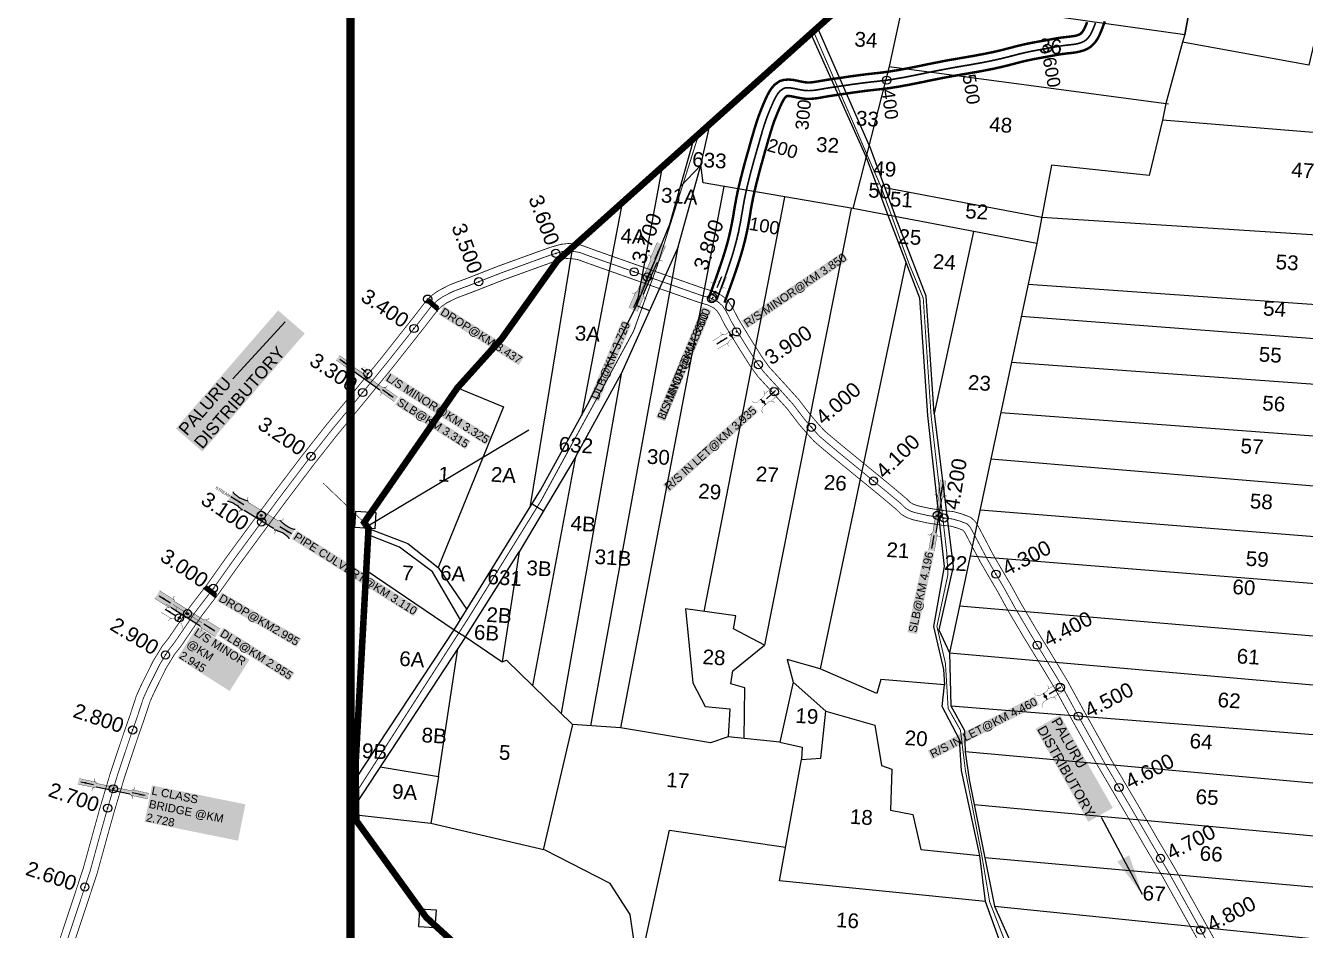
# Model space of a CAD drawing. Header units: inches. Extents: x 201618 to 222325, y 1599056 to 1612709.
# Drawn here: x 201712 to 203274, y 1603898 to 1605003 of the extents above; entities that cross this region are included whole.
import ezdxf
from ezdxf.enums import TextEntityAlignment as Align

# ---------------------------------------------------------------- set-up
doc = ezdxf.new("R2010")
doc.units = ezdxf.units.IN
doc.header["$LTSCALE"] = 15
doc.header["$MEASUREMENT"] = 0
doc.header["$PDMODE"] = 32
doc.header["$PDSIZE"] = 10
doc.linetypes.add('ACAD_ISO02W100', pattern=[15, 12, -3])
doc.linetypes.add('HIDDEN2', pattern=[0.1875, 0.125, -0.0625])
for name, color, linetype in [('CANAL1', 7, 'Continuous'), ('CHANAGE', 1, 'Continuous'), ('CSMark', 72, 'Continuous'), ('PLOTS', 7, 'Continuous'), ('PLOTS NO', 7, 'Continuous'), ('RE REMARKS', 7, 'Continuous'), ('ROADS', 1, 'Continuous'), ('STREAMS', 4, 'Continuous'), ('STRUCTURE', 5, 'Continuous'), ('text2', 7, 'Continuous'), ('VILLAGE BOUNDARY STONES', 1, 'Continuous'), ('VILLAGE BOUNDAY', 5, 'Continuous'), ('VILLAGE BOUNDRY', 5, 'Continuous')]:
    doc.layers.add(name, color=color, linetype=linetype)
doc.styles.get("Standard").update_dxf_attribs({"font": 'arial.ttf'})
doc.dimstyles.get("Standard").update_dxf_attribs({"dimtxt": 0.18, "dimasz": 0.18, "dimexe": 0.18, "dimexo": 0.0625, "dimgap": 0.09, "dimtad": 0, "dimtih": 1, "dimtoh": 1, "dimdec": 4, "dimzin": 0, "dimdsep": 46, "dimtxsty": 'Standard', "dimcen": 0.09, "dimadec": 0, "dimazin": 0, "dimtfac": 1, "dimtdec": 4, "dimtofl": 0, "dimtmove": 0, "dimatfit": 3, "dimfxl": 1, "dimtolj": 1, "dimtzin": 0, "dimarcsym": 0})

# ---------------------------------------------------------------- blocks, each defined once
blk = doc.blocks.new('DROP')
h = blk.add_hatch()
h.set_pattern_fill('ANSI31', color=1, scale=10, angle=45)
h.set_pattern_definition([(90, (-324.4107, -25.7687), (-1.25, 0), [])])
h.paths.add_polyline_path([(-9.9, -4.3), (-13.8, 4.1), (13.8, 4.1), (10.2, -4.3)])
at = {"layer": 'STRUCTURE', "color": 5, "const_width": 0.49}
blk.add_lwpolyline([(-9.9, -4.3), (-13.8, 4.1), (13.8, 4.1), (10.2, -4.3), (-9.9, -4.3)], dxfattribs=at)
at = {"layer": 'STRUCTURE', "color": 5}
blk.add_circle((0, 0), 1.33, dxfattribs=at)
blk = doc.blocks.new('SLB')
at = {"layer": 'STRUCTURE'}
h = blk.add_hatch(dxfattribs=at)
h.set_pattern_fill('DOTS', color=6, scale=20, angle=320.3722, style=0)
h.set_pattern_definition([(320.372247934, (-159.4327, -72.9564), (1.2786241598, 0.5641323054), [0, -1.25])])
h.paths.add_polyline_path([(769699.5, 1706871.1), (769699.5, 1706861.1), (769729.1, 1706861.1), (769732.1, 1706863.1), (769792.1, 1706863.1), (769795.1, 1706861.1), (769824.7, 1706861.1), (769824.7, 1706871.1), (769795.1, 1706871.1), (769792.1, 1706869.1), (769732.1, 1706869.1), (769729.1, 1706871.1)])
at = {"layer": 'STRUCTURE', "color": 6, "linetype": 'ACAD_ISO02W100', "ltscale": 0.5, "const_width": 0.5}
for points in [[(769699.5, 1706871.1), (769729.1, 1706871.1)], [(769795.1, 1706871.1), (769824.7, 1706871.1)], [(769699.5, 1706861.1), (769729.1, 1706861.1)], [(769795.1, 1706861.1), (769824.7, 1706861.1)]]:
    blk.add_lwpolyline(points, dxfattribs=at)
at = {"layer": 'STRUCTURE', "color": 6, "const_width": 0.628}
for points in [[(769726.1, 1706877.1), (769726.1, 1706873.1), (769732.1, 1706869.1), (769792.1, 1706869.1), (769798.1, 1706873.1), (769798.1, 1706877.1)], [(769726.1, 1706855.1), (769726.1, 1706859.1), (769732.1, 1706863.1), (769792.1, 1706863.1), (769798.1, 1706859.1), (769798.1, 1706855.1)]]:
    blk.add_lwpolyline(points, dxfattribs=at)
at = {"layer": 'STRUCTURE', "color": 6}
blk.add_lwpolyline([(769732.1, 1706863.1), (769792.1, 1706863.1)], dxfattribs=at)
blk.add_lwpolyline([(769732.1, 1706863.1), (769792.1, 1706863.1)], dxfattribs=at)
at = {"layer": 'STRUCTURE', "color": 0}
blk.add_circle((769762.1, 1706866.1), 1.24, dxfattribs=at)
for points in [[(769703.8, 1706866), (769726.7, 1706866)], [(769818.6, 1706865.8), (769795.7, 1706865.8)]]:
    blk.add_leader(points, dimstyle='Standard', override={"dimasz": 10, "dimgap": 0.09, "dimtad": 0}, dxfattribs=at)
blk = doc.blocks.new('OT')
at = {"layer": 'STRUCTURE', "color": 190}
for points, const_width in [([(769775.2, 1706601.8), (769775.2, 1706597.8), (769769.2, 1706593.8), (769761.8, 1706593.8), (769754.4, 1706593.8), (769748.4, 1706597.8), (769748.4, 1706601.8)], 0.5), ([(769751.4, 1706595.8), (769729.4, 1706595.8)], 0.5), ([(769751.4, 1706579), (769729.4, 1706579)], 0.5), ([(769748.4, 1706573), (769748.4, 1706577), (769754.4, 1706581), (769761.8, 1706581), (769761.8, 1706581), (769761.8, 1706581), (769769.2, 1706581), (769775.2, 1706577), (769775.2, 1706573)], 0.5), ([(769761.8, 1706593.8), (769761.8, 1706581)], 2.5)]:
    blk.add_lwpolyline(points, dxfattribs=dict(at, const_width=const_width))
at = {"layer": 'STRUCTURE', "color": 0}
blk.add_circle((769761.8, 1706587.4), 1.87, dxfattribs=at)
blk.add_leader([(769732.6, 1706587.4), (769753.8, 1706587.4)], dimstyle='Standard', override={"dimasz": 10, "dimgap": 0.09, "dimtad": 0}, dxfattribs=at)
blk = doc.blocks.new('DLB')
at = {"layer": 'STRUCTURE'}
h = blk.add_hatch(dxfattribs=at)
h.set_pattern_fill('DOTS', color=6, scale=20, angle=320.37224793, style=0)
h.paths.add_polyline_path([(769699.5, 1706950), (769699.5, 1706934), (769729.1, 1706934), (769732.1, 1706936), (769792.1, 1706936), (769795.1, 1706934), (769824.7, 1706934), (769824.7, 1706950), (769795.1, 1706950), (769792.1, 1706948), (769732.1, 1706948), (769729.1, 1706950)])
at = {"layer": 'STRUCTURE', "color": 6, "const_width": 0.628}
for points in [[(769726.1, 1706956), (769726.1, 1706952), (769732.1, 1706948), (769792.1, 1706948), (769798.1, 1706952), (769798.1, 1706956)], [(769726.1, 1706928), (769726.1, 1706932), (769732.1, 1706936), (769792.1, 1706936), (769798.1, 1706932), (769798.1, 1706928)], [(769732.1, 1706942), (769792.1, 1706942)]]:
    blk.add_lwpolyline(points, dxfattribs=at)
at = {"layer": 'STRUCTURE', "color": 6, "linetype": 'ACAD_ISO02W100', "ltscale": 0.5, "const_width": 0.5}
for points in [[(769699.5, 1706950), (769729.1, 1706950)], [(769699.5, 1706934), (769729.1, 1706934)], [(769795.1, 1706950), (769824.7, 1706950)], [(769795.1, 1706934), (769824.7, 1706934)]]:
    blk.add_lwpolyline(points, dxfattribs=at)
at = {"layer": 'STRUCTURE', "color": 6}
blk.add_lwpolyline([(769732.1, 1706936), (769792.1, 1706936)], dxfattribs=at)
blk.add_lwpolyline([(769732.1, 1706936), (769792.1, 1706936)], dxfattribs=at)
at = {"layer": 'STRUCTURE', "color": 0}
blk.add_circle((769762.1, 1706942), 1.8, dxfattribs=at)
for points in [[(769703.8, 1706942), (769726.7, 1706942)], [(769818.6, 1706942), (769795.7, 1706942)]]:
    blk.add_leader(points, dimstyle='Standard', override={"dimasz": 10, "dimgap": 0.09, "dimtad": 0}, dxfattribs=at)
blk = doc.blocks.new('SP')
at = {"layer": 'STRUCTURE'}
h = blk.add_hatch(dxfattribs=at)
h.set_pattern_fill('DASH', color=256, scale=8, style=0)
edge = h.paths.add_edge_path()
edge.add_spline(control_points=[(769825.7, 1706742.1), (769825.3, 1706741.8), (769823.8, 1706740.8), (769820.9, 1706740.3), (769817, 1706739.7), (769811.4, 1706738.9), (769804, 1706739.7), (769798.4, 1706741), (769795.6, 1706741.6)], knot_values=[0, 0, 0, 0, 1.613557, 5.24513, 8.624976, 13.470124, 22.190216, 30.746377, 30.746377, 30.746377, 30.746377], degree=3, periodic=0)
edge.add_line((769795.6, 1706741.6), (769792.6, 1706739.6))
edge.add_line((769792.6, 1706739.6), (769732.6, 1706739.6))
edge.add_line((769732.6, 1706739.6), (769729.6, 1706741.6))
edge.add_spline(control_points=[(769729.6, 1706741.6), (769726.9, 1706740.9), (769721.3, 1706739.5), (769713.9, 1706738.5), (769708.3, 1706739.1), (769704.4, 1706739.6), (769701.5, 1706740), (769700, 1706741), (769699.5, 1706741.3)], knot_values=[0, 0, 0, 0, 8.556161, 17.276253, 22.121402, 25.501247, 29.13282, 30.746377, 30.746377, 30.746377, 30.746377], degree=3, periodic=0)
edge.add_line((769699.5, 1706741.3), (769699.5, 1706722.1))
edge.add_spline(control_points=[(769699.5, 1706722.1), (769700, 1706722.4), (769701.4, 1706723.4), (769704.3, 1706724), (769708.2, 1706724.5), (769713.8, 1706725.3), (769721.2, 1706724.5), (769726.8, 1706723.3), (769729.6, 1706722.6)], knot_values=[0, 0, 0, 0, 1.613557, 5.24513, 8.624976, 13.470124, 22.190216, 30.746377, 30.746377, 30.746377, 30.746377], degree=3, periodic=0)
edge.add_line((769729.6, 1706722.6), (769732.6, 1706724.6))
edge.add_line((769732.6, 1706724.6), (769792.6, 1706724.6))
edge.add_line((769792.6, 1706724.6), (769795.6, 1706722.6))
edge.add_spline(control_points=[(769795.6, 1706722.6), (769798.4, 1706723.3), (769803.9, 1706724.8), (769811.3, 1706725.8), (769817, 1706725.1), (769820.9, 1706724.7), (769823.8, 1706724.2), (769825.2, 1706723.3), (769825.7, 1706723)], knot_values=[0, 0, 0, 0, 8.556161, 17.276253, 22.121402, 25.501247, 29.13282, 30.746377, 30.746377, 30.746377, 30.746377], degree=3, periodic=0)
edge.add_line((769825.7, 1706723), (769825.7, 1706742.1))
h.paths.add_polyline_path([(769764.2, 1706732.1, -1), (769761.1, 1706732.1, -1)], flags=0)
h.paths.add_polyline_path([(769761.1, 1706732.1, 1), (769764.2, 1706732.1, 1)], flags=16)
at = {"layer": 'STRUCTURE', "const_width": 0.628}
for points in [[(769726.6, 1706747.6), (769726.6, 1706743.6), (769732.6, 1706739.6), (769792.6, 1706739.6), (769798.6, 1706743.6), (769798.6, 1706747.6)], [(769726.6, 1706716.6), (769726.6, 1706720.6), (769732.6, 1706724.6), (769792.6, 1706724.6), (769798.6, 1706720.6), (769798.6, 1706716.6)]]:
    blk.add_lwpolyline(points, dxfattribs=at)
at = {"layer": 'STRUCTURE', "color": 3}
blk.add_lwpolyline([(769732.6, 1706724.6), (769792.6, 1706724.6)], dxfattribs=at)
blk.add_lwpolyline([(769732.6, 1706724.6), (769792.6, 1706724.6)], dxfattribs=at)
at = {"layer": 'STRUCTURE', "color": 0}
blk.add_circle((769762.6, 1706732.1), 1.55, dxfattribs=at)
at = {"layer": 'STRUCTURE'}
for points in [[(769699.5, 1706741.3), (769700.9, 1706740.5), (769704.4, 1706739.6), (769707.8, 1706739.2), (769712.6, 1706738.8), (769721.3, 1706739.7), (769729.6, 1706741.6)], [(769825.7, 1706742.1), (769824.3, 1706741.3), (769820.8, 1706740.3), (769817.5, 1706739.8), (769812.7, 1706739.2), (769804, 1706739.9), (769795.6, 1706741.6)], [(769699.5, 1706722.1), (769700.9, 1706723), (769704.4, 1706724), (769707.7, 1706724.5), (769712.5, 1706725), (769721.2, 1706724.4), (769729.6, 1706722.6)], [(769825.7, 1706723), (769824.3, 1706723.8), (769820.8, 1706724.7), (769817.4, 1706725.1), (769812.6, 1706725.5), (769803.9, 1706724.6), (769795.6, 1706722.6)]]:
    blk.add_spline(points, degree=3, dxfattribs=at)
at = {"layer": 'STRUCTURE', "color": 0}
blk.add_text('STREAM', height=5, dxfattribs=at).set_placement((769684.3, 1706732.1), align=Align.MIDDLE_CENTER)
for points in [[(769727.4, 1706732.1), (769700.8, 1706732.1)], [(769824.4, 1706732.1), (769800.5, 1706732.1)]]:
    blk.add_leader(points, dimstyle='Standard', override={"dimasz": 10, "dimgap": 0.09, "dimtad": 0}, dxfattribs=at)

msp = doc.modelspace()

# ---------------------------------------------------------------- linework, layer by layer
at = {"layer": 'CANAL1', "color": 200, "linetype": 'ByBlock', "ltscale": 40, "const_width": 3}
for points in [[(202546.5, 1604671.5), (202547.9, 1604675.3), (202549.3, 1604679.2), (202550.7, 1604683), (202552.1, 1604686.9), (202553.5, 1604690.7), (202555, 1604694.8), (202556.2, 1604698.4), (202557.6, 1604702.2), (202558.9, 1604706.1), (202560.2, 1604709.9), (202561.5, 1604713.7), (202562.8, 1604717.6), (202564, 1604721.4), (202565.2, 1604725.2), (202566.4, 1604729.1), (202567.5, 1604732.9), (202568.6, 1604736.7), (202569.9, 1604741.6), (202570.6, 1604744.4), (202571.5, 1604748.3), (202572.4, 1604752.2), (202573.2, 1604756.1), (202574, 1604760), (202575, 1604765.3), (202575.5, 1604767.8), (202576.2, 1604771.8), (202576.8, 1604775.9), (202577.5, 1604779.9), (202578.2, 1604784), (202579.3, 1604789.9), (202579.7, 1604792.3), (202580.6, 1604796.4), (202581.4, 1604800.5), (202582.3, 1604804.6), (202583.3, 1604808.7), (202584.3, 1604812.8), (202584.8, 1604814.9), (202586.3, 1604820.8), (202587.3, 1604824.9), (202588.4, 1604828.9), (202589.4, 1604832.9), (202590.5, 1604836.9), (202591.2, 1604839.3), (202592.7, 1604844.8), (202593.9, 1604848.8), (202595, 1604852.7), (202596.1, 1604856.7), (202597.2, 1604860.6), (202598, 1604863.5), (202599.5, 1604868.6), (202600.7, 1604872.6), (202601.8, 1604876.6), (202603.1, 1604880.6), (202604.3, 1604884.6), (202605.4, 1604887.9), (202607, 1604892.5), (202608.5, 1604896.4), (202610, 1604900.3), (202611.6, 1604904.3), (202613.3, 1604908.3), (202614.9, 1604912), (202617.1, 1604916.8), (202619.5, 1604921.4), (202622.4, 1604926), (202626.3, 1604930.6), (202632.7, 1604935.1), (202637.5, 1604936.5), (202643.2, 1604937), (202648.6, 1604936.6), (202653.5, 1604935.7), (202657.8, 1604934.7), (202663.4, 1604933.7), (202665.1, 1604933.5), (202668.5, 1604933.4), (202671.9, 1604933.6), (202675.4, 1604934.1), (202679.2, 1604934.7), (202683.1, 1604935.4), (202685.2, 1604935.7), (202691.3, 1604936.8), (202695.4, 1604937.4), (202699.6, 1604938), (202703.7, 1604938.6), (202707.7, 1604939.2), (202710.2, 1604939.5), (202715.8, 1604940.4), (202719.9, 1604941), (202724, 1604941.5), (202728.1, 1604942.1), (202732.2, 1604942.7), (202735.1, 1604943), (202740.5, 1604943.7), (202744.6, 1604944.1), (202748.7, 1604944.6), (202752.8, 1604945), (202756.8, 1604945.5), (202759.9, 1604945.9), (202764.7, 1604946.5), (202768.6, 1604947.1), (202772.6, 1604947.8), (202776.5, 1604948.4), (202780.5, 1604949.1), (202784, 1604949.8), (202788.5, 1604950.6), (202792.4, 1604951.4), (202796.4, 1604952.2), (202800.4, 1604953), (202804.4, 1604953.8), (202808.3, 1604954.6), (202812.5, 1604955.5), (202816.5, 1604956.3), (202820.5, 1604957.1), (202824.6, 1604957.9), (202828.7, 1604958.7), (202833, 1604959.6), (202836.8, 1604960.3), (202840.9, 1604961), (202845, 1604961.7), (202849, 1604962.4), (202853.1, 1604963.1), (202857.8, 1604963.9), (202861.2, 1604964.5), (202865.2, 1604965.2), (202869.2, 1604965.9), (202873.2, 1604966.6), (202877.2, 1604967.4), (202882.2, 1604968.3), (202885.1, 1604968.9), (202889, 1604969.7), (202893, 1604970.5), (202896.9, 1604971.4), (202900.8, 1604972.3), (202906.1, 1604973.6), (202908.6, 1604974.3), (202912.5, 1604975.3), (202916.5, 1604976.3), (202920.5, 1604977.4), (202924.6, 1604978.4), (202930.5, 1604979.8), (202932.9, 1604980.3), (202937, 1604981.2), (202941.2, 1604982), (202945.3, 1604982.7), (202949.3, 1604983.5), (202953.4, 1604984.2), (202955.5, 1604984.6), (202961.3, 1604985.6), (202965.3, 1604986.4), (202969.4, 1604987.1), (202973.6, 1604987.8), (202977.9, 1604988.4), (202980.8, 1604988.7), (202986.6, 1604989.4), (202990.5, 1604989.9), (202994, 1604990.5), (202996.8, 1604991.4), (202999, 1604992.3), (202999.7, 1604992.8), (203001.9, 1604995), (203003.3, 1604997.1), (203004.8, 1604999.9), (203006.3, 1605003.3), (203007.8, 1605007.1)], [(202565.3, 1604664.6), (202566.7, 1604668.5), (202568.1, 1604672.3), (202569.5, 1604676.2), (202570.9, 1604680), (202572.3, 1604683.9), (202573.8, 1604688.1), (202575.1, 1604691.7), (202576.5, 1604695.6), (202577.8, 1604699.5), (202579.2, 1604703.5), (202580.5, 1604707.4), (202581.8, 1604711.4), (202583.1, 1604715.4), (202584.3, 1604719.4), (202585.6, 1604723.4), (202586.7, 1604727.4), (202587.9, 1604731.5), (202589.2, 1604736.6), (202590, 1604739.6), (202591, 1604743.7), (202591.9, 1604747.9), (202592.8, 1604752), (202593.7, 1604756.1), (202594.7, 1604761.7), (202595.2, 1604764.4), (202595.9, 1604768.5), (202596.6, 1604772.6), (202597.2, 1604776.6), (202597.9, 1604780.6), (202598.9, 1604786.3), (202599.4, 1604788.4), (202600.1, 1604792.4), (202601, 1604796.3), (202601.8, 1604800.2), (202602.8, 1604804.1), (202603.7, 1604808), (202604.2, 1604810.1), (202605.7, 1604815.9), (202606.7, 1604819.8), (202607.7, 1604823.7), (202608.8, 1604827.7), (202609.8, 1604831.6), (202610.5, 1604834), (202612, 1604839.4), (202613.1, 1604843.3), (202614.2, 1604847.3), (202615.3, 1604851.2), (202616.5, 1604855.1), (202617.3, 1604858), (202618.7, 1604863.1), (202619.9, 1604867), (202621, 1604870.9), (202622.2, 1604874.7), (202623.4, 1604878.5), (202624.3, 1604881.4), (202625.8, 1604885.8), (202627.2, 1604889.3), (202628.6, 1604892.9), (202630.1, 1604896.6), (202631.7, 1604900.3), (202633.2, 1604903.8), (202635.1, 1604908), (202636.9, 1604911.4), (202638.6, 1604914.1), (202639.9, 1604915.7), (202641.5, 1604916.8), (202643.2, 1604917), (202645.9, 1604916.7), (202649.5, 1604916), (202653.9, 1604915.1), (202660.6, 1604913.9), (202663.9, 1604913.5), (202668.8, 1604913.4), (202673.6, 1604913.7), (202678.2, 1604914.2), (202682.5, 1604914.9), (202686.6, 1604915.7), (202688.6, 1604916), (202694.5, 1604917), (202698.4, 1604917.6), (202702.5, 1604918.2), (202706.5, 1604918.8), (202710.6, 1604919.4), (202713, 1604919.7), (202718.7, 1604920.6), (202722.8, 1604921.2), (202726.8, 1604921.7), (202730.8, 1604922.3), (202734.8, 1604922.8), (202737.6, 1604923.2), (202742.8, 1604923.8), (202746.8, 1604924.2), (202750.9, 1604924.7), (202755, 1604925.1), (202759.2, 1604925.6), (202762.5, 1604926), (202767.5, 1604926.7), (202771.7, 1604927.4), (202775.8, 1604928), (202780, 1604928.7), (202784.1, 1604929.5), (202787.7, 1604930.1), (202792.3, 1604931), (202796.3, 1604931.8), (202800.4, 1604932.6), (202804.4, 1604933.4), (202808.5, 1604934.2), (202812.4, 1604935.1), (202816.5, 1604935.9), (202820.5, 1604936.7), (202824.5, 1604937.5), (202828.5, 1604938.3), (202832.5, 1604939.1), (202836.7, 1604939.9), (202840.4, 1604940.6), (202844.4, 1604941.3), (202848.4, 1604942), (202852.4, 1604942.7), (202856.5, 1604943.4), (202861.2, 1604944.2), (202864.6, 1604944.8), (202868.6, 1604945.5), (202872.7, 1604946.2), (202876.8, 1604946.9), (202880.9, 1604947.7), (202886, 1604948.7), (202889.1, 1604949.3), (202893.2, 1604950.1), (202897.3, 1604951), (202901.3, 1604951.9), (202905.4, 1604952.9), (202910.9, 1604954.2), (202913.6, 1604954.9), (202917.6, 1604955.9), (202921.5, 1604957), (202925.5, 1604958), (202929.3, 1604959), (202935, 1604960.3), (202937, 1604960.7), (202941, 1604961.6), (202944.9, 1604962.3), (202948.9, 1604963.1), (202952.9, 1604963.8), (202956.9, 1604964.5), (202959.1, 1604964.9), (202964.9, 1604966), (202968.8, 1604966.7), (202972.7, 1604967.4), (202976.6, 1604968), (202980.6, 1604968.5), (202983.1, 1604968.9), (202989, 1604969.5), (202993.7, 1604970.1), (202998.6, 1604971.1), (203003.6, 1604972.5), (203008.6, 1604974.7), (203012.3, 1604977.1), (203017.3, 1604982.1), (203020.5, 1604986.7), (203022.9, 1604991.3), (203024.8, 1604995.8), (203026.5, 1605000.1), (203027.4, 1605002.6), (203029.4, 1605008)]]:
    msp.add_lwpolyline(points, dxfattribs=at)
at = {"layer": 'CANAL1', "color": 1, "linetype": 'HIDDEN2', "ltscale": 15, "const_width": 2}
msp.add_lwpolyline([(202555.9, 1604668.1), (202557.3, 1604671.9), (202558.7, 1604675.8), (202560.1, 1604679.6), (202561.5, 1604683.5), (202562.9, 1604687.3), (202564.4, 1604691.4), (202565.7, 1604695), (202567, 1604698.9), (202568.4, 1604702.8), (202569.7, 1604706.7), (202571, 1604710.6), (202572.3, 1604714.5), (202573.6, 1604718.4), (202574.8, 1604722.3), (202576, 1604726.2), (202577.1, 1604730.2), (202578.2, 1604734.1), (202579.5, 1604739.1), (202580.3, 1604742), (202581.2, 1604746), (202582.2, 1604750), (202583, 1604754), (202583.8, 1604758.1), (202584.9, 1604763.5), (202585.3, 1604766.1), (202586, 1604770.2), (202586.7, 1604774.2), (202587.4, 1604778.3), (202588.1, 1604782.3), (202589.1, 1604788.1), (202589.5, 1604790.4), (202590.4, 1604794.4), (202591.2, 1604798.4), (202592.1, 1604802.4), (202593, 1604806.4), (202594, 1604810.4), (202594.5, 1604812.5), (202596, 1604818.4), (202597, 1604822.3), (202598, 1604826.3), (202599.1, 1604830.3), (202600.2, 1604834.2), (202600.8, 1604836.7), (202602.4, 1604842.1), (202603.5, 1604846.1), (202604.6, 1604850), (202605.7, 1604853.9), (202606.9, 1604857.9), (202607.7, 1604860.7), (202609.1, 1604865.8), (202610.3, 1604869.8), (202611.4, 1604873.8), (202612.6, 1604877.7), (202613.8, 1604881.6), (202614.9, 1604884.7), (202616.4, 1604889.1), (202617.8, 1604892.9), (202619.3, 1604896.6), (202620.8, 1604900.4), (202622.5, 1604904.3), (202624.1, 1604907.9), (202626.1, 1604912.4), (202628.2, 1604916.4), (202630.5, 1604920), (202633.1, 1604923.1), (202637.2, 1604926), (202639.4, 1604926.7), (202643.2, 1604927), (202647.2, 1604926.6), (202651.5, 1604925.8), (202655.8, 1604924.9), (202662, 1604923.8), (202664.5, 1604923.5), (202668.7, 1604923.4), (202672.8, 1604923.7), (202676.8, 1604924.1), (202680.8, 1604924.8), (202684.8, 1604925.5), (202686.9, 1604925.9), (202692.9, 1604926.9), (202696.9, 1604927.5), (202701, 1604928.1), (202705.1, 1604928.7), (202709.1, 1604929.3), (202711.6, 1604929.6), (202717.3, 1604930.5), (202721.3, 1604931.1), (202725.4, 1604931.6), (202729.5, 1604932.2), (202733.5, 1604932.7), (202736.4, 1604933.1), (202741.7, 1604933.7), (202745.7, 1604934.2), (202749.8, 1604934.6), (202753.9, 1604935.1), (202758, 1604935.6), (202761.2, 1604936), (202766.1, 1604936.6), (202770.2, 1604937.2), (202774.2, 1604937.9), (202778.3, 1604938.6), (202782.3, 1604939.3), (202785.8, 1604939.9), (202790.4, 1604940.8), (202794.4, 1604941.6), (202798.4, 1604942.4), (202802.4, 1604943.2), (202806.4, 1604944), (202810.4, 1604944.9), (202814.5, 1604945.7), (202818.5, 1604946.5), (202822.5, 1604947.3), (202826.5, 1604948.1), (202830.6, 1604948.9), (202834.9, 1604949.7), (202838.6, 1604950.4), (202842.7, 1604951.2), (202846.7, 1604951.9), (202850.7, 1604952.6), (202854.8, 1604953.3), (202859.5, 1604954.1), (202862.9, 1604954.6), (202866.9, 1604955.3), (202871, 1604956.1), (202875, 1604956.8), (202879, 1604957.5), (202884.1, 1604958.5), (202887.1, 1604959.1), (202891.1, 1604959.9), (202895.1, 1604960.8), (202899.1, 1604961.7), (202903.1, 1604962.6), (202908.5, 1604963.9), (202911.1, 1604964.6), (202915, 1604965.6), (202919, 1604966.6), (202923, 1604967.7), (202927, 1604968.7), (202932.7, 1604970), (202935, 1604970.5), (202939, 1604971.4), (202943, 1604972.1), (202947.1, 1604972.9), (202951.1, 1604973.6), (202955.1, 1604974.3), (202957.3, 1604974.7), (202963.1, 1604975.8), (202967.1, 1604976.5), (202971.1, 1604977.2), (202975.1, 1604977.9), (202979.3, 1604978.5), (202981.9, 1604978.8), (202987.8, 1604979.5), (202992.1, 1604980), (202996.3, 1604980.8), (203000.2, 1604981.9), (203003.8, 1604983.5), (203006, 1604985), (203009.6, 1604988.6), (203011.9, 1604991.9), (203013.8, 1604995.6), (203015.5, 1604999.6), (203017.1, 1605003.6), (203018, 1605006.1)], dxfattribs=at)
at = {"layer": 'CANAL1', "color": 200, "const_width": 1}
for points in [[(201751.3, 1603878.9), (201768.7, 1603931.4), (201782.9, 1603974.4), (201794.1, 1604015.2), (201803.4, 1604048.7), (201815.7, 1604089.9), (201832.8, 1604141), (201840.4, 1604162.5), (201847.6, 1604184.7), (201853.5, 1604197.7), (201868.1, 1604227.2), (201879.4, 1604245.7), (201886.9, 1604255.1), (201898.2, 1604271.7), (201913.1, 1604293.6), (201934.1, 1604320.9), (201958.2, 1604354.9), (201989.7, 1604397.7), (202014.8, 1604431.7), (202049.9, 1604478), (202078.9, 1604514.8), (202113.3, 1604556.4), (202146.2, 1604596.7), (202186, 1604647.1), (202201, 1604666.5), (202208.9, 1604674.2), (202216.7, 1604679.5), (202230.8, 1604686.8), (202250.6, 1604694.1), (202289.1, 1604709.2), (202332.9, 1604725.1), (202352.5, 1604732.1), (202365.8, 1604735.9), (202376.2, 1604737), (202390.5, 1604734.8), (202405.8, 1604729.2), (202485.6, 1604701.1), (202539, 1604682.3), (202551.5, 1604678.6), (202561.9, 1604673.5), (202569.5, 1604667), (202575.2, 1604658.5), (202581.4, 1604646.2), (202584.9, 1604640.3), (202599.2, 1604617), (202611.9, 1604597.1), (202619.8, 1604586.1), (202637.2, 1604567.1), (202655.8, 1604546.5), (202670.2, 1604527.7), (202679.4, 1604516.9), (202687.4, 1604508.2), (202696.5, 1604500.4), (202709.7, 1604489.4), (202765.8, 1604443.5), (202787.2, 1604425.5), (202792.1, 1604420.7), (202795.7, 1604418.7), (202800.6, 1604416.9), (202815.9, 1604413.5), (202834.1, 1604410.7), (202844.8, 1604409.6), (202855.5, 1604406.6), (202865.9, 1604402.5), (202871.3, 1604397.5), (202875, 1604391.4), (202885.1, 1604372.4), (202893, 1604357.2), (202902, 1604341.7), (202914.1, 1604321.1), (202927.7, 1604296.4), (202946.1, 1604265.2), (202961.5, 1604240.1), (202983.6, 1604203.4), (203004.1, 1604166), (203036.3, 1604108.3), (203070.1, 1604051), (203093.7, 1604009.9), (203113.9, 1603975.9), (203141.2, 1603926.9), (203174.2, 1603867.6)], [(201768.3, 1603873.1), (201785.8, 1603925.7), (201800.1, 1603969.2), (201811.4, 1604010.4), (201820.7, 1604043.7), (201832.9, 1604084.5), (201849.8, 1604135.1), (201857.4, 1604156.7), (201864.4, 1604178.1), (201869.8, 1604189.9), (201883.9, 1604218.5), (201894.2, 1604235.4), (201901.4, 1604244.4), (201913, 1604261.5), (201927.7, 1604283), (201948.6, 1604310.3), (201972.8, 1604344.3), (202004.2, 1604387), (202029.2, 1604420.9), (202064.1, 1604467), (202092.9, 1604503.5), (202127.2, 1604545), (202160.2, 1604585.4), (202200.2, 1604636), (202214.4, 1604654.5), (202220.3, 1604660.2), (202226, 1604664.1), (202238.1, 1604670.3), (202257, 1604677.3), (202295.5, 1604692.4), (202339, 1604708.2), (202358, 1604715), (202369.1, 1604718.2), (202375.7, 1604718.8), (202386.1, 1604717.3), (202399.8, 1604712.3), (202479.6, 1604684.1), (202533.4, 1604665.2), (202544.9, 1604661.8), (202552, 1604658.3), (202556, 1604654.9), (202559.6, 1604649.4), (202565.6, 1604637.5), (202569.5, 1604631), (202584, 1604607.4), (202597, 1604586.9), (202605.9, 1604574.7), (202623.9, 1604555), (202641.9, 1604535), (202656.2, 1604516.3), (202665.9, 1604505), (202674.9, 1604495.2), (202684.9, 1604486.6), (202698.2, 1604475.5), (202754.3, 1604429.6), (202775.1, 1604412.2), (202781.1, 1604406.2), (202788.2, 1604402.2), (202795.6, 1604399.6), (202812.6, 1604395.8), (202831.9, 1604392.8), (202841.4, 1604391.9), (202849.8, 1604389.5), (202856.1, 1604387), (202857.2, 1604386), (202859.4, 1604382.5), (202869.1, 1604364), (202877.3, 1604348.5), (202886.4, 1604332.7), (202898.5, 1604312.2), (202912, 1604287.5), (202930.7, 1604255.9), (202946.1, 1604230.8), (202968, 1604194.4), (202988.3, 1604157.3), (203020.7, 1604099.4), (203054.5, 1604041.9), (203078.2, 1604000.8), (203098.3, 1603966.9), (203125.5, 1603918.1), (203158.6, 1603858.6)]]:
    msp.add_lwpolyline(points, dxfattribs=at)
at = {"layer": 'CANAL1', "color": 1, "linetype": 'HIDDEN2', "ltscale": 4, "const_width": 1}
msp.add_lwpolyline([(201759.8, 1603876), (201777.2, 1603928.5), (201791.5, 1603971.8), (201802.7, 1604012.8), (201812.1, 1604046.2), (201824.3, 1604087.2), (201841.3, 1604138), (201848.9, 1604159.6), (201856, 1604181.4), (201861.6, 1604193.8), (201876, 1604222.8), (201886.8, 1604240.5), (201894.1, 1604249.8), (201905.6, 1604266.6), (201920.4, 1604288.3), (201941.4, 1604315.6), (201965.5, 1604349.6), (201997, 1604392.4), (202022, 1604426.3), (202057, 1604472.5), (202085.9, 1604509.1), (202120.2, 1604550.7), (202153.2, 1604591.1), (202193.1, 1604641.5), (202207.7, 1604660.5), (202214.6, 1604667.2), (202221.3, 1604671.8), (202234.4, 1604678.5), (202253.8, 1604685.7), (202292.3, 1604700.8), (202336, 1604716.7), (202355.2, 1604723.6), (202367.5, 1604727.1), (202375.9, 1604727.9), (202388.3, 1604726), (202402.8, 1604720.7), (202482.6, 1604692.6), (202536.2, 1604673.8), (202548.2, 1604670.2), (202557, 1604665.9), (202562.7, 1604661), (202567.4, 1604654), (202573.5, 1604641.9), (202577.2, 1604635.6), (202591.6, 1604612.2), (202604.5, 1604592), (202612.9, 1604580.4), (202630.6, 1604561.1), (202648.8, 1604540.8), (202663.2, 1604522), (202672.6, 1604511), (202681.1, 1604501.7), (202690.7, 1604493.5), (202703.9, 1604482.4), (202760, 1604436.5), (202781.1, 1604418.9), (202786.6, 1604413.5), (202791.9, 1604410.4), (202798.1, 1604408.3), (202814.2, 1604404.7), (202833, 1604401.8), (202843.1, 1604400.7), (202852.7, 1604398), (202861, 1604394.8), (202864.3, 1604391.7), (202867.2, 1604386.9), (202877.1, 1604368.2), (202885.2, 1604352.9), (202894.2, 1604337.2), (202906.3, 1604316.6), (202919.9, 1604292), (202938.4, 1604260.6), (202953.8, 1604235.4), (202975.8, 1604198.9), (202996.2, 1604161.6), (203028.5, 1604103.8), (203062.3, 1604046.4), (203086, 1604005.4), (203106.1, 1603971.4), (203133.4, 1603922.5), (203166.4, 1603863.1)], dxfattribs=at)
at = {"layer": 'CHANAGE'}
for p in [(202959.3, 1604975.1), (202763.2, 1604936.2)]:
    msp.add_point(p, dxfattribs=at)
at = {"layer": 'PLOTS'}
for points in [[(203325.3, 1605155.2), (203278.4, 1604954.7), (203124.1, 1604982.5)], [(203156, 1605145.2), (203127.1, 1604992), (203156, 1605145.2)], [(202801.3, 1605115), (202766.4, 1604953.1), (202721.8, 1604779.4), (202539.2, 1604810.9), (202536.4, 1604832.3), (202547.7, 1604882.9)], [(202785.2, 1605040.4), (203127.1, 1604992)], [(202670.5, 1604992.9), (202738, 1604842.4)], [(202741.8, 1604857), (202678.8, 1605000.4)], [(203127.1, 1604992), (203124.1, 1604982.5), (203104, 1604907.8), (203099.7, 1604887.3), (203083.6, 1604819.8), (202964.3, 1604832.6), (202946.4, 1604737), (202721.8, 1604779.4)], [(202766.4, 1604953.1), (203106.9, 1604907.4)], [(202952.4, 1604769.2), (203484.4, 1604734.7), (203501.9, 1604854.4), (203099.7, 1604887.3)], [(202235.5, 1604265.4), (202340.8, 1604435.7), (202400.3, 1604544.2), (202459.1, 1604663.5), (202498.5, 1604760.4), (202528.2, 1604865.4)], [(202741.8, 1604857), (202773.8, 1604769.6)], [(202402.2, 1604148.3), (202508.6, 1604732.6), (202536.4, 1604832.3)], [(202489.4, 1604830.6), (202458, 1604661.3)], [(202511.6, 1604806.6), (202536.4, 1604832.3)], [(202738, 1604842.4), (202764.4, 1604771.3)], [(202564.6, 1604806.5), (202438.3, 1604145.7)], [(202760.8, 1604805.1), (202952.4, 1604769.2)], [(202440.3, 1604786.6), (202390.7, 1604526.6)], [(202540.3, 1604287.7), (202639, 1604793.6)], [(202719.7, 1604779.7), (202614.3, 1604246.8), (202576.4, 1604266.5), (202579.1, 1604282.2), (202517.5, 1604290.9), (202526.6, 1604200.8), (202541.9, 1604171.8), (202571.8, 1604168.7), (202569.9, 1604134.8)], [(202764.4, 1604771.3), (202803.3, 1604670.7), (202812.8, 1604526.8), (202833.4, 1604342.8), (202820.4, 1604269.4), (202832.6, 1604216.8), (202833.8, 1604198.1)], [(202821.1, 1604529.3), (202811.5, 1604672.7), (202773.8, 1604769.6)], [(202869.3, 1604751.5), (202821.1, 1604529.4), (202844.4, 1604342.5), (202827, 1604265.5), (202840, 1604237.1)], [(202946.4, 1604737), (202840, 1604237.1), (202841.4, 1604172.5), (202858.1, 1604142.4), (202859.1, 1604116.4), (202864, 1604082.5), (202894.6, 1603928), (202918.7, 1603874.2)], [(202379.7, 1604732.3), (202327.9, 1604414.8)], [(202508.6, 1604732.6), (202439, 1604577.7), (202365.8, 1604163.6)], [(202786.6, 1604713.7), (202681.9, 1604217.9)], [(203489.4, 1604647.8), (202935.7, 1604686.9)], [(202458, 1604661.3), (202473.8, 1604655.1)], [(202927.5, 1604648.3), (203488.1, 1604605.4)], [(203494.2, 1604549.9), (202915.4, 1604591.5)], [(202331.5, 1604196.9), (202383.7, 1604476.7), (202439, 1604577.7)], [(202239.4, 1604560.7), (202295.7, 1604537.5), (202216, 1604341.3), (202250.8, 1604290.3)], [(202902.5, 1604530.6), (203485.7, 1604487), (203490.9, 1604514)], [(202383.7, 1604476.7), (202314.9, 1604360.6), (202293.8, 1604226.4)], [(202890.4, 1604474.1), (203474.2, 1604425.3)], [(202330.5, 1604419.1), (202344.6, 1604410.7)], [(203458.9, 1604364.8), (202877.1, 1604411.5)], [(202243, 1604277.5), (202209.1, 1604336.1), (202168.7, 1604366.1), (202130.4, 1604381.1)], [(202130.9, 1604389), (202178.7, 1604370.6), (202216, 1604341.3)], [(202248.8, 1604255.9), (202314.9, 1604360.6)], [(202865.2, 1604355.6), (203438.9, 1604309.7)], [(202128.1, 1604338.3), (202235.5, 1604265.4), (202249.3, 1604256.7), (202293.8, 1604226.4), (202299.2, 1604228.3), (202379.9, 1604149.9)], [(203417.7, 1604246.3), (202852.2, 1604294.4)], [(202115.4, 1604083.6), (202235.5, 1604265.4)], [(202249.3, 1604256.7), (202115.7, 1604053.3)], [(202216.3, 1604086.4), (202239.8, 1604242.2)], [(202589.4, 1604132.7), (202590, 1604194.6), (202572.9, 1604199.5), (202575.3, 1604215.2), (202614.3, 1604246.8)], [(202840, 1604237.1), (203403.8, 1604187.4)], [(202911.1, 1603857.9), (202883.9, 1603933.7), (202877, 1603989.9), (202854.5, 1604093.5), (202851.9, 1604131.4), (202831, 1604171.8), (202833.8, 1604198.1), (202756.2, 1604204.6), (202751.3, 1604187.8), (202681.9, 1604217.9), (202641.6, 1604229.1), (202649, 1604201.3), (202688.9, 1604166.1), (202748.9, 1604148.8), (202756.8, 1604099.8), (202769.3, 1604095.2), (202767.8, 1604045), (202795.2, 1604039.9), (202804.8, 1603997.3), (202877, 1603989.9)], [(202649, 1604201.3), (202633, 1604128.1), (202659.9, 1604122.2), (202659.1, 1604107.1)], [(202883.9, 1603933.7), (202632.6, 1603959), (202659.1, 1604107.1), (202682.8, 1604108.8), (202688.9, 1604166.1)], [(202841.4, 1604172.5), (203371.1, 1604130.8)], [(202633, 1604128.1), (202569.9, 1604134.8), (202548.4, 1604127.2), (202438.3, 1604145.7), (202379.9, 1604149.9), (202344.2, 1603996.8)], [(203350.7, 1604072.1), (202859.1, 1604116.4)], [(202145.1, 1604098), (202216.3, 1604086.4), (202206.8, 1604028.8)], [(202870, 1604052), (203315.3, 1604011)], [(202504.5, 1603872.6), (202454.7, 1603887.1), (202450.2, 1603917.8), (202425.9, 1603955.6), (202346.3, 1603996.3), (202206.8, 1604028.8), (202115.9, 1604039.3)], [(202467.9, 1603883.2), (202498, 1604020.8), (202639.9, 1603999.9)], [(203323.6, 1603947.7), (202882.9, 1603986.9)], [(202894.6, 1603928), (203294.3, 1603887.4)]]:
    msp.add_lwpolyline(points, dxfattribs=at)
at = {"layer": 'ROADS', "const_width": 1.19}
for points in [[(202673.8, 1604995.9), (202756.7, 1604805), (202790.6, 1604711.8), (202807.8, 1604670.3), (202817.4, 1604526.5), (202836.6, 1604358.8), (202837.9, 1604332.7), (202824.5, 1604269.6), (202834.9, 1604224.4), (202838.2, 1604169.4), (202853.2, 1604142.8), (202859.3, 1604093.3), (202879.3, 1603989.8), (202888.8, 1603933.5), (202914.5, 1603867), (202918.5, 1603852.4), (202914.3, 1603745.6), (202876.2, 1603621.6), (202861.8, 1603413.2)], [(202115.6, 1604066.4), (202252.8, 1604279.7), (202341.2, 1604422.5), (202454.3, 1604629.8), (202483.2, 1604709.6), (202534, 1604870.6)]]:
    msp.add_lwpolyline(points, dxfattribs=at)
at = {"layer": 'STREAMS'}
for points in [[(203067.8, 1603336.8), (203087.6, 1603355.1), (203124.8, 1603383.7), (203141.1, 1603404.3), (203144, 1603410.8), (203164.9, 1603439.9), (203169.4, 1603449.7), (203174.7, 1603475.6), (203181.5, 1603512.3), (203197.2, 1603553.9), (203201.3, 1603575.1), (203205.7, 1603596.6), (203221.3, 1603630.5), (203223.9, 1603646.6), (203221.4, 1603673.5), (203227.6, 1603715.3), (203230.2, 1603748.7), (203237.1, 1603767), (203264, 1603806.6), (203272, 1603829.3), (203287.4, 1603848.6), (203297.7, 1603881.2), (203304.4, 1603894.4), (203320.8, 1603920.6), (203326.9, 1603937.7), (203338.6, 1603972.4), (203347.7, 1603986.5), (203348.8, 1604015.2), (203348.8, 1604024.9), (203353.2, 1604039.9), (203359.2, 1604076.1), (203376.6, 1604103.3), (203380.9, 1604129.6), (203406.2, 1604164.5), (203411.9, 1604190.7), (203429.8, 1604217.2), (203439.3, 1604232.2), (203449.5, 1604261), (203462, 1604284.2), (203467.8, 1604312.5), (203488.5, 1604334.5), (203495.7, 1604352), (203499.6, 1604361.5), (203511.1, 1604368.8), (203521, 1604374.4), (203530, 1604381), (203536.3, 1604390.6), (203536.3, 1604403), (203532.5, 1604413.7), (203541.4, 1604429.9), (203546.5, 1604429.2), (203556.5, 1604437.4), (203561, 1604447.1), (203577.5, 1604458.7), (203582.4, 1604470.9), (203580.2, 1604475), (203572.7, 1604491.7), (203580.1, 1604509), (203592.5, 1604524.1), (203613.7, 1604549.7), (203612.7, 1604569.9), (203602, 1604616.3), (203579.1, 1604664.8), (203569.8, 1604676.5), (203549.3, 1604732.4), (203538.6, 1604762.5), (203536.3, 1604793.2), (203514.5, 1604822.4), (203496.5, 1604853.5), (203494.4, 1604915), (203493.4, 1604948.1), (203500.6, 1604977.6), (203502.1, 1605020.6), (203518.4, 1605049.2), (203523.1, 1605075), (203525.6, 1605098.7), (203537.3, 1605122), (203541.2, 1605140.8), (203542.5, 1605173.8), (203546.5, 1605194.3), (203541.5, 1605220.2), (203542.5, 1605243), (203550.9, 1605302.5), (203551, 1605319.5), (203555.8, 1605334.8), (203553.8, 1605367.8), (203554.5, 1605381), (203557.7, 1605401.3)], [(203593.6, 1605390.7), (203587.4, 1605379), (203590.9, 1605356.3), (203583.9, 1605327.9), (203580.2, 1605314.3), (203583.2, 1605285), (203581.8, 1605262.6), (203582.7, 1605249.9), (203582.2, 1605223.3), (203593.3, 1605186.6), (203564.8, 1605116.3), (203563.4, 1605088.9), (203554.1, 1605070.9), (203546.5, 1605038.3), (203534.3, 1605014.7), (203532.4, 1604998.2), (203528.4, 1604977), (203523.1, 1604962.2), (203522.5, 1604916.4), (203527.2, 1604887.3), (203555.4, 1604848.3), (203563.6, 1604822.2), (203572.5, 1604801.2), (203578.5, 1604786.4), (203580.8, 1604770.9), (203582.9, 1604759.6), (203601.5, 1604709.1), (203609, 1604675.7), (203618.4, 1604653.2), (203620.3, 1604641.4), (203641, 1604609.4), (203647, 1604571.5), (203647.3, 1604558.4), (203646.5, 1604538.7), (203629.8, 1604512.9), (203617.5, 1604496), (203607.1, 1604472), (203608.7, 1604450), (203604.7, 1604439.9), (203585.5, 1604409.7), (203578.4, 1604382), (203572, 1604371.4), (203550.6, 1604352.5), (203541.4, 1604338.8), (203534.4, 1604319.4), (203523.4, 1604303.1), (203516.9, 1604292.2), (203514.2, 1604278.1), (203474.3, 1604247.1), (203462.8, 1604225.6), (203436.7, 1604172.4), (203408.3, 1604132.2), (203400.7, 1604115.8), (203399.3, 1604076.8), (203388.9, 1604050.9), (203378.2, 1603995.4), (203364.1, 1603976.3), (203359.8, 1603964.8), (203352.5, 1603938.5), (203335.7, 1603908.6), (203323.7, 1603894.8), (203304.2, 1603846.4), (203292.7, 1603832.7), (203282.2, 1603785.6), (203277.8, 1603775.8), (203260.8, 1603746.3), (203257.3, 1603717.6), (203257.9, 1603705.2), (203249.3, 1603677), (203245.8, 1603667.2), (203246.1, 1603644.9), (203236.3, 1603610.4), (203230.8, 1603585.4), (203231.3, 1603573.2), (203230.7, 1603545.6), (203220.1, 1603531.3), (203213.7, 1603503.6), (203203.8, 1603482.2), (203192.6, 1603464.3), (203166, 1603417.6), (203156.8, 1603411.5), (203140.2, 1603387.8), (203121, 1603360.4), (203111.2, 1603352), (203094.7, 1603334.1), (203058.4, 1603289.5), (203039.4, 1603256.6), (203028.9, 1603227.2), (203013.1, 1603209.4), (202973.6, 1603173.8), (202951.6, 1603152), (202920.1, 1603134), (202907.5, 1603122.8), (202894.7, 1603118.3), (202886.1, 1603114.6), (202823.2, 1603077.5), (202780.7, 1603073.8), (202760.7, 1603079.3), (202740.2, 1603089.9), (202730.4, 1603091.9), (202678, 1603087.2)]]:
    msp.add_spline(points, degree=3, dxfattribs=at)
at = {"layer": 'text2', "color": 5, "const_width": 10}
msp.add_lwpolyline([(202109, 1611768.4), (210966.4, 1611768.4), (210966.4, 1599134.1), (202109, 1599134.1)], close=True, dxfattribs=at)
at = {"layer": 'text2', "color": 2}
msp.add_lwpolyline([(202126, 1604390), (202326.6, 1604509.4)], dxfattribs=at)
at = {"layer": 'text2', "color": 2, "linetype": 'Continuous'}
for p in [(202359.4, 1604724.8), (202455, 1604702.3), (202265.4, 1604690.2), (202549.7, 1604669.5), (202186.4, 1604633.1), (202606.7, 1604588.9), (202123.7, 1604555), (202671.3, 1604512.5), (202060.7, 1604477.1), (202747.1, 1604447.1), (202000.4, 1604397), (202833.1, 1604401.7), (202896.5, 1604333.2), (201941.6, 1604315.9), (202946.9, 1604246.6), (201883.2, 1604234.6), (202997.1, 1604160), (201843.1, 1604143.1), (203046.7, 1604072.9), (201812.5, 1604047.7), (203097.3, 1603986.4), (201784.8, 1603951.4), (203146.4, 1603899)]:
    msp.add_point(p, dxfattribs=at)
at = {"layer": 'text2', "color": 3}
for p in [(202471, 1604696, 139), (202203, 1604669, 138), (202551, 1604671, 140), (202580, 1604629, 141), (202130, 1604578, 137), (202626, 1604556, 142), (202000, 1604405, 135), (202825, 1604405, 143), (201900, 1604280, 132), (201910, 1604285, 133), (202975, 1604195, 144), (201819.6, 1604071.3)]:
    msp.add_point(p, dxfattribs=at)
at = {"layer": 'VILLAGE BOUNDARY STONES'}
for points in [[(202115.6, 1604410), (202139.9, 1604408.4), (202138.7, 1604388.7), (202114.3, 1604390.3)], [(202213.7, 1603923), (202193.3, 1603924.3), (202191.9, 1603903.3), (202212.4, 1603902)]]:
    msp.add_lwpolyline(points, close=True, dxfattribs=at)
at = {"layer": 'VILLAGE BOUNDAY', "linetype": 'ACAD_ISO02W100', "ltscale": 0.2, "const_width": 8}
msp.add_lwpolyline([(203250, 1605488.5), (203151.5, 1605426.1), (203020.6, 1605338.4), (202942.4, 1605263.8), (202801.3, 1605115), (202706.8, 1605025.5), (202361.3, 1604715.8), (202293.4, 1604620.7), (202239.4, 1604560.7), (202125.6, 1604396.3), (202130.9, 1604389), (202115.1, 1604100.5), (202116, 1604032.4), (202201.2, 1603914.4), (202437, 1603699.6)], dxfattribs=at)
at = {"layer": 'VILLAGE BOUNDRY', "const_width": 0.793}
msp.add_lwpolyline([(202125.6, 1604396.3), (202075.6, 1604444.4)], dxfattribs=at)

# ---------------------------------------------------------------- block references
at = {"xscale": 0.7, "yscale": 0.7, "zscale": 0.7}
for p, rotation in [((202209.5, 1604662.3), 139.2515969278245), ((201938.4, 1604312.2), 141.5639985700664)]:
    msp.add_blockref('DROP', p, dxfattribs=dict(at, rotation=rotation))
at = {"layer": 'STRUCTURE', "color": 0}
for name, p, xscale, yscale, zscale, rotation in [('DLB', (1085171.6, 635742.9, 139), 0.7, 0.7, 0.7, 66.60647161391772), ('OT', (-689641.9, 2564585.9, 140), 0.7000000000000001, 0.7000000000000001, 0.7000000000000001, 247.1841118371075), ('OT', (361616.1, 303801.1, 141), 0.7000000000000001, 0.7000000000000001, 0.7000000000000001, 31.24847846797601), ('SLB', (-931658.4, 946978.1), 0.7, 0.7, 0.7, 324.3880396596535), ('OT', (-388178.1, 1320156.4, 137), 0.35, 0.35, 0.35, 320.0035532902895), ('OT', (-209358.4, 2848616.4), 0.7, 0.7, 0.7, 222.6000443810564), ('SP', (-882162.5, 868014.1, 135), 0.7, 0.7, 0.7, 328.461463437841), ('SLB', (1294599.4, 879193.1, 143), 0.7, 0.7, 0.7, 80.68028559754713), ('DLB', (-892019.7, 882240.5, 133), 0.7, 0.7, 0.7, 327.7001243439228), ('OT', (-881966.9, 867618.9, 132), 0.7, 0.7, 0.7, 328.4802920970345), ('OT', (48557.4, 2905567.1), 0.7, 0.7, 0.7, 211.0439983862775), ('SLB', (-573431, 547241.2), 0.7, 0.7, 0.7, 348.0120496766741)]:
    msp.add_blockref(name, p, dxfattribs=dict(at, xscale=xscale, yscale=yscale, zscale=zscale, rotation=rotation))

# ---------------------------------------------------------------- texts
at = {"layer": 'CHANAGE'}
for s, rotation, p in [('600', 280.411, (202961.3, 1604964.3)), ('500', 279.7238, (202863.4, 1604943.6)), ('400', 277.8276, (202764.7, 1604925.3)), ('200', 344.0751, (202618.3, 1604857.9)), ('100', 349.8993, (202595.7, 1604761.7)), ('0', 339.8581, (202566.2, 1604664.3))]:
    msp.add_text(s, height=16, rotation=rotation, dxfattribs=at).set_placement(p, align=Align.MIDDLE_LEFT)
msp.add_text('300', height=16, rotation=84.4096, dxfattribs=at).set_placement((202663.1, 1604912.6), align=Align.MIDDLE_RIGHT)
at = {"layer": 'CSMark', "color": 1}
for s, rotation, p in [('3.600', 290.3209, (202334.3, 1604795)), ('3.700', 70.5843, (202459.8, 1604713.6)), ('3.500', 290.3209, (202240.3, 1604760.5)), ('3.800', 70.5843, (202535.4, 1604705.7)), ('3.400', 326.1011, (202125, 1604675.5)), ('3.900', 34.6169, (202617.2, 1604595.2)), ('3.300', 326.1011, (202062.3, 1604597.3)), ('4.000', 41.2684, (202680.2, 1604521.1)), ('3.200', 326.1011, (201999.2, 1604519.5)), ('4.100', 44.6729, (202754.2, 1604455.1)), ('4.200', 80.4456, (202841.9, 1604412.3)), ('3.100', 326.1011, (201929.8, 1604427.7)), ('3.000', 326.1011, (201880.2, 1604358.3)), ('4.300', 27.4761, (202905.8, 1604338.7)), ('4.400', 27.4761, (202956.2, 1604252.1)), ('2.900', 328.6866, (201818.7, 1604274.1)), ('4.500', 27.4761, (203006.4, 1604165.4)), ('2.800', 341.3249, (201771.8, 1604167.7)), ('4.600', 27.4761, (203056, 1604078.4)), ('2.700', 341.3249, (201741.7, 1604071.1)), ('4.700', 27.4761, (203106.5, 1603991.9)), ('2.600', 341.3249, (201714.1, 1603975.1)), ('4.800', 27.4761, (203155.7, 1603904.5))]:
    msp.add_text(s, height=18, rotation=rotation, dxfattribs=at).set_placement(p, align=Align.MIDDLE_LEFT)
at = {"layer": 'PLOTS NO'}
for s, p in [('34', (202723.4, 1604977.5)), ('36', (202948.6, 1604969.4)), ('33', (202725.2, 1604881.1)), ('48', (202887.9, 1604873.6)), ('32', (202676.6, 1604849)), ('633', (202525.4, 1604830.9)), ('49', (202746.4, 1604819.8)), ('47', (203256.5, 1604818.1)), ('31A', (202487.3, 1604787.1)), ('50', (202740.3, 1604793.2)), ('51', (202766.7, 1604782.4)), ('52', (202858.6, 1604767.8)), ('4A', (202438, 1604737.5)), ('25', (202777, 1604736.7)), ('24', (202819.1, 1604706.2)), ('53', (203237.4, 1604705.7)), ('54', (203222.1, 1604649.1)), ('3A', (202382.2, 1604618.8)), ('55', (203216.8, 1604592.9)), ('23', (202861.9, 1604558.6)), ('56', (203221.1, 1604533.3)), ('632', (202362.5, 1604483.1)), ('30', (202470.1, 1604468.2)), ('57', (203194.5, 1604481.1)), ('1', (202215.5, 1604446.7)), ('2A', (202279.7, 1604446.3)), ('27', (202603, 1604446.9)), ('26', (202686, 1604436.7)), ('29', (202532.8, 1604425.9)), ('58', (203205.9, 1604413.8)), ('4B', (202377, 1604386.8)), ('31B', (202406.4, 1604345.9)), ('21', (202762.5, 1604354.4)), ('59', (203200.9, 1604343.6)), ('3B', (202323.1, 1604332.3)), ('22', (202833, 1604338.6)), ('7', (202171.2, 1604326.1)), ('6A', (202217.8, 1604326.2)), ('631', (202275.6, 1604321.3)), ('60', (203184.6, 1604309.1)), ('2B', (202274.3, 1604275.2)), ('6B', (202259.1, 1604253.7)), ('6A', (202168, 1604221.5)), ('28', (202538, 1604223.6)), ('61', (203189.9, 1604224.5)), ('62', (203166.6, 1604171.1)), ('19', (202651.3, 1604151.9)), ('8B', (202195.2, 1604128.2)), ('20', (202784.7, 1604124.8)), ('9B', (202122.4, 1604109.1)), ('64', (203132.4, 1604121)), ('5', (202289.6, 1604107.1)), ('17', (202493.8, 1604073.6)), ('9A', (202159.2, 1604059.4)), ('65', (203139.7, 1604053)), ('18', (202717.8, 1604028.7)), ('66', (203144.7, 1603983.8)), ('67', (203075, 1603935.4)), ('16', (202700.9, 1603902.6))]:
    msp.add_text(s, height=18, rotation=356.3896, dxfattribs=at).set_placement(p)
at = {"layer": 'STRUCTURE', "color": 5, "attachment_point": 1, "bg_fill": 1, "box_fill_scale": 1.1, "bg_fill_color": 7, "bg_fill_true_color": 16777215, "bg_fill_transparency": 0}
for s, insert, char_height, width, rotation in [('R/S MINOR@KM 3.850', (202587.5, 1604642.5), 10, 147.14, 34.1942), ('DROP@KM 3.437', (202223.1, 1604659.1), 10, 113.77, 327.6014), ('L/S MINOR@KM 3.800', (202483, 1604524.9), 10, 144.82, 67.2615), ('3L MINOR@KM 3.800', (202483, 1604524.9), 10, 144.82, 67.2615), ('\\pxql;{\\C1;PALURU\\PDISTRIBUTORY}', (201897.8, 1604511.2), 15, 187.719, 49.0921), ('DLB@KM 3.720', (202402.1, 1604549.2), 10, 100.584, 67.2615), ('L/S MINOR@KM 3.325', (202156.8, 1604578.4), 10, 144.929, 327.6014), ('SLB@KM 3.315', (202170, 1604548.9), 10, 99.814, 327.6014), ('R/S IN LET@KM 3.935', (202491.3, 1604442.3), 10, 144.05, 42.0397), ('PIPE CULVERT@KM 3.110', (202043.8, 1604385), 10, 174.329, 327.6014), ('SLB@KM 4.196', (202789.6, 1604263.3), 10, 99.841, 77.9969), ('DROP@KM2.995', (201952.3, 1604309.6), 10, 109.889, 329.8661), ('L/S MINOR @KM 2.945', (201922.3, 1604268), 10, 73.517, 327.6014), ('DLB@KM 2.955', (201954.2, 1604266.7), 10, 100.584, 327.6014), ('R/S IN LET@KM 4.460', (202814.7, 1604117.5), 10, 144.344, 27.0121), ('{\\C1;PALURU DISTRIBUTORY }', (202974.2, 1604159.8), 12, 128.083, 299.6052), ('L CLASS BRIDGE @KM 2.728', (201867.5, 1604074.3), 10, 114.254, 348.5315)]:
    msp.add_mtext(s, dxfattribs=dict(at, insert=insert, char_height=char_height, width=width, rotation=rotation))

# ---------------------------------------------------------------- leaders
at = {"layer": 'RE REMARKS', "color": 1}
for points, override in [([(202029.1, 1604641.3), (201965.5, 1604571.5)], {"dimasz": 35}), ([(203075.2, 1603942.1), (203025.5, 1604036.2)], {"dimasz": 50})]:
    msp.add_leader(points, dimstyle='Standard', override=override, dxfattribs=at)

doc.saveas('drawing.dxf')
